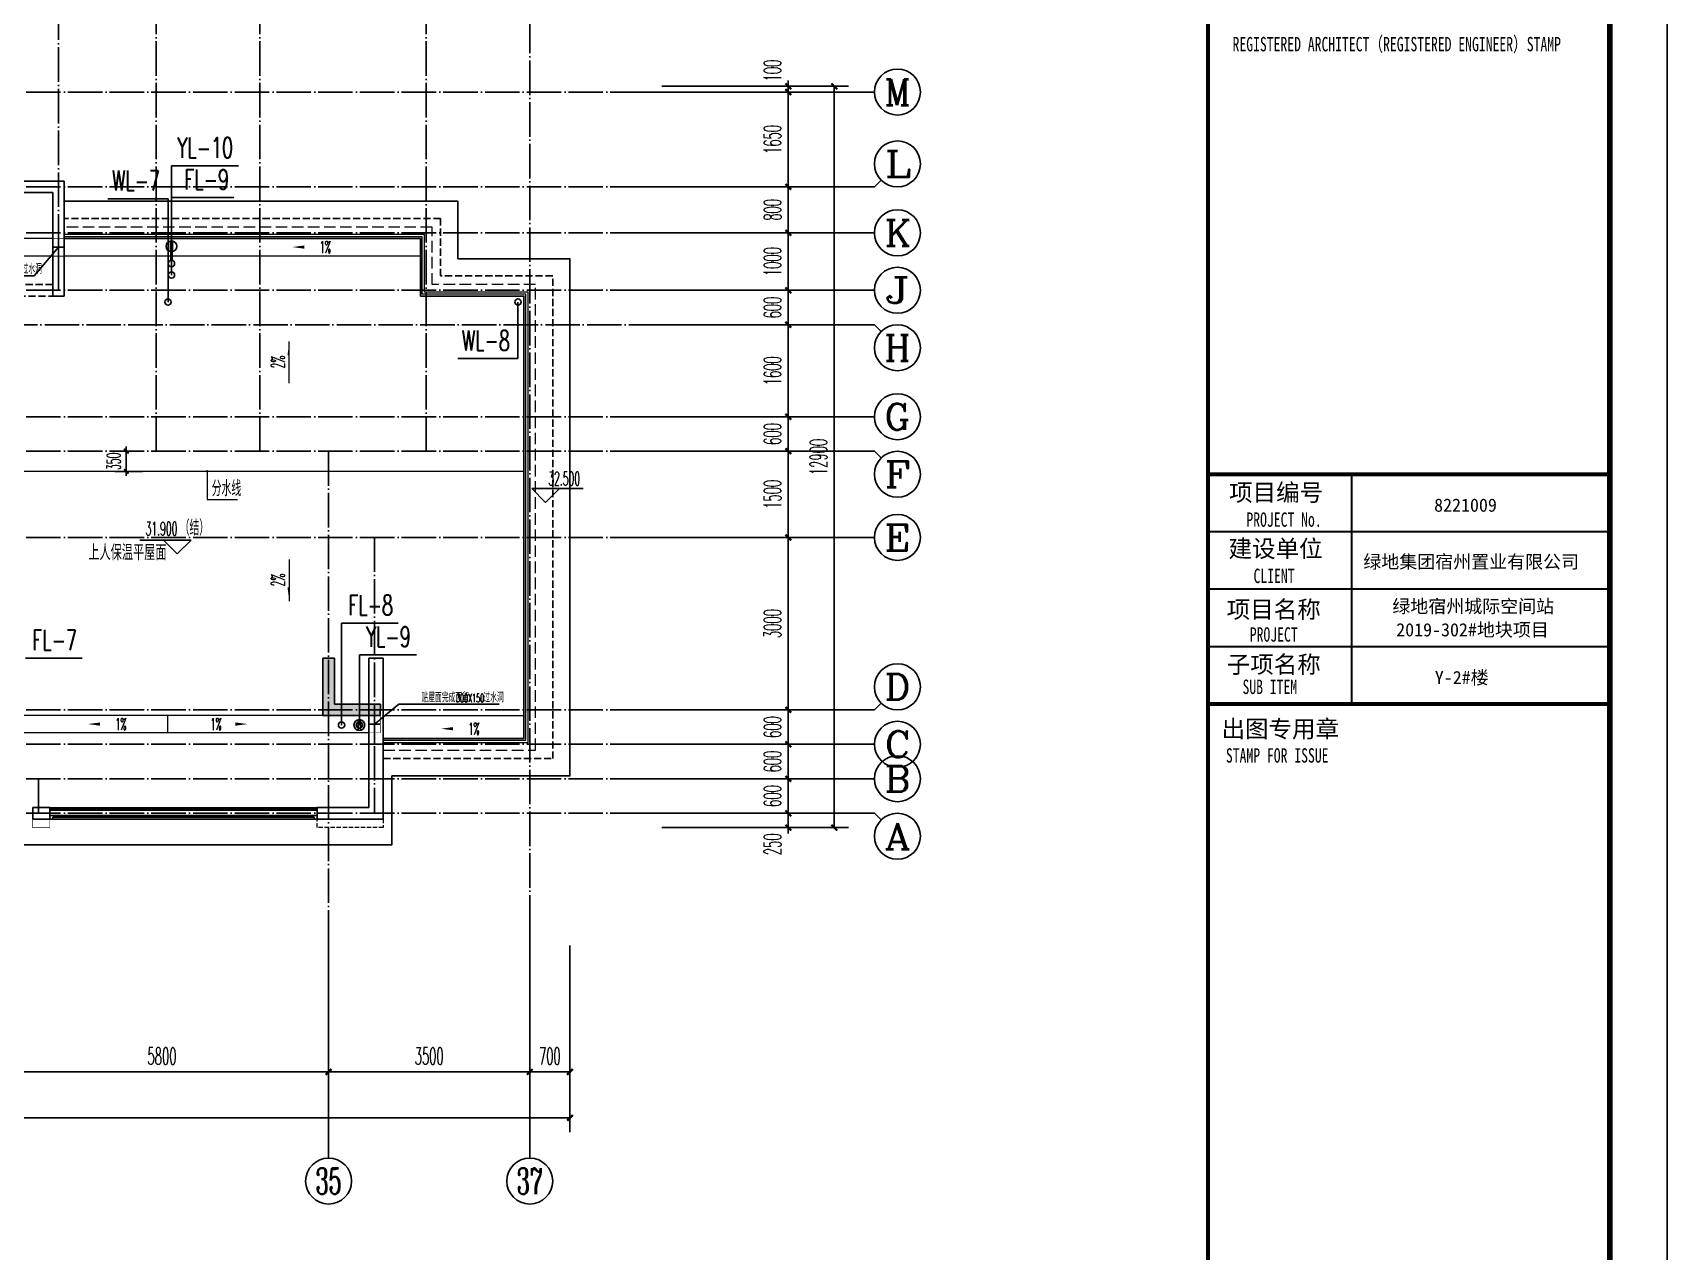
# Model space of a CAD drawing. Extents: x 27938 to 1507990, y 110129 to 923079.
# Drawn here: x 869267 to 897714, y 278993 to 300198 of the extents above; entities that cross this region are included whole.
import ezdxf
from ezdxf.enums import TextEntityAlignment as Align

# ---------------------------------------------------------------- set-up
doc = ezdxf.new("R2010")
doc.units = 0
doc.header["$LTSCALE"] = 1000
doc.header["$MEASUREMENT"] = 0
for name, pattern in [('#P_--_20B1_001_t3$0$DASH', [0.35, 0.25, -0.1]), ('__DASH', [0.35, 0.25, -0.1]), ('DASH', [0.35, 0.25, -0.1]), ('DOTE', [2.42, 2, -0.2, 0.02, -0.2])]:
    doc.linetypes.add(name, pattern=pattern)
for name, color, linetype in [('3-栏杆1', 135, 'Continuous'), ('AXIS', 3, 'Continuous'), ('AXIS_TEXT', 7, 'Continuous'), ('DIM_ELEV', 3, 'Continuous'), ('DIM_LEAD', 3, 'Continuous'), ('DIM_废水', 31, 'Continuous'), ('DIM_污水', 2, 'Continuous'), ('DIM_雨水', 4, 'Continuous'), ('DOTE', 1, 'Continuous'), ('EQUIP_雨水斗', 7, 'Continuous'), ('PIPE-雨水', 4, 'TG_Y'), ('PUB_HATCH', 8, 'Continuous'), ('PUB_TEXT', 4, 'Continuous'), ('ROOF', 4, 'Continuous'), ('S-COLU-LINE1', 6, 'Continuous'), ('VPIPE-废水', 31, 'Continuous'), ('VPIPE-污水', 2, 'W'), ('VPIPE-雨水', 4, 'Y'), ('WALL', 9, 'Continuous'), ('WINDOW', 4, 'Continuous'), ('图框', 140, 'Continuous'), ('图签文字', 147, 'Continuous'), ('机电标识类', 1, 'Continuous'), ('污水', 3, 'Continuous'), ('看线', 251, 'Continuous'), ('铝合金', 144, 'Continuous')]:
    doc.layers.add(name, color=color, linetype=linetype)
doc.layers.add('yichutu', color=7, linetype='Continuous', true_color=0xffffff, plot=False)
for name, color, linetype, lineweight in [('图签', 147, 'Continuous', 18), ('平面-排水沟', 86, 'Continuous', 15), ('平面-栏杆', 135, 'Continuous', 15), ('平面-看线', 45, 'Continuous', 15)]:
    doc.layers.add(name, color=color, linetype=linetype, lineweight=lineweight)
doc.styles.add('_TCH_AXIS', font='COMPLEX', dxfattribs={"bigfont": 'GBCBIG'})
doc.styles.add('_TCH_DIM', font='SIMPLEX.shx', dxfattribs={"width": 0.7, "bigfont": 'GBCBIG.shx'})
doc.styles.add('_TCH_DIM_T3', font='SIMPLEX.shx', dxfattribs={"width": 0.494118, "bigfont": 'GBCBIG.shx'})
doc.styles.add('_TWT_SERIAL', font='SIMPLEX', dxfattribs={"width": 0.8, "height": 3.5, "bigfont": 'HZTXT'})
doc.styles.add('COMPLEX', font='COMPLEX')
doc.styles.add('DIM_FONT_T3', font='SIMPLEX', dxfattribs={"width": 0.705882, "bigfont": 'GBCBIG'})
doc.styles.get("Standard").update_dxf_attribs({"font": 'gbenor.shx', "bigfont": 'gbcbig.shx'})
doc.styles.add('TG_LINETYPE', font='SIMPLEX', dxfattribs={"width": 0.8, "height": 3, "bigfont": 'HZTXT'})
doc.styles.add('宋体', font='', dxfattribs={"height": 50})
doc.styles.add('建筑图签-1', font='simhei.ttf', dxfattribs={"width": 0.7})
doc.styles.get('宋体').set_extended_font_data('SimSun')
doc.linetypes.add('TG_Y', pattern='A,2,-0.229,["Y",TG_LINETYPE,S=0.1,R=0,X=-0.229,Y=-0.15],0', length=2.229)
doc.linetypes.add('W', pattern='A,3,-0.2,["W",Standard,S=0.25,R=0,X=-0.1,Y=-0.115],-0.2', length=3.4)
doc.linetypes.add('Y', pattern='A,3,-0.2,["Y",Standard,S=0.25,R=0,X=-0.1,Y=-0.115],-0.2', length=3.4)
doc.dimstyles.new('_TCH_ARCH&&100', dxfattribs={"dimtxt": 297.5, "dimasz": 100, "dimexe": 250, "dimexo": 300, "dimgap": 126.25, "dimtad": 1, "dimdec": 0, "dimzin": 0, "dimdsep": 46, "dimtxsty": '_TCH_DIM_T3', "dimblk": 'ARCHTICK', "dimcen": 0.09, "dimclrt": 4, "dimazin": 2, "dimtfac": 1, "dimtdec": 0, "dimtix": 1, "dimtmove": 2, "dimatfit": 3, "dimfxl": 100, "dimtolj": 1, "dimtzin": 0, "dimarcsym": 0})
doc.dimstyles.new('_TCH_ARCH&&80', dxfattribs={"dimtxt": 238, "dimasz": 80, "dimexe": 200, "dimexo": 240, "dimgap": 101, "dimtad": 1, "dimdec": 0, "dimzin": 0, "dimdsep": 46, "dimtxsty": '_TCH_DIM_T3', "dimblk": 'ARCHTICK', "dimcen": 0.09, "dimclrt": 4, "dimazin": 2, "dimtfac": 1, "dimtdec": 0, "dimtix": 1, "dimtmove": 2, "dimatfit": 3, "dimfxl": 100, "dimtolj": 1, "dimtzin": 0, "dimarcsym": 0})

# ---------------------------------------------------------------- blocks, each defined once
blk = doc.blocks.new('TK')
at = {"layer": '图框'}
blk.add_lwpolyline([(465375, 548714), (549475, 548714), (549475, 489314), (465375, 489314)], close=True, dxfattribs=at)
blk.add_lwpolyline([(465375, 548714), (549475, 548714), (549475, 489314), (465375, 489314)], close=True, dxfattribs=at)
at = {"layer": '图框', "const_width": 100}
blk.add_lwpolyline([(548475, 490314), (548475, 547714), (467875, 547714), (467875, 490314)], close=True, dxfattribs=at)
at = {"layer": '图框'}
for points, const_width in [([(541480, 490314), (541480, 547714)], 70), ([(541480, 525414), (548480, 525414)], 70), ([(541480, 525414), (548480, 525414)], 70), ([(543980, 521414), (543980, 525414)], 35), ([(541480, 524414), (548480, 524414)], 35), ([(541480, 523414), (548480, 523414)], 35), ([(541480, 522414), (548480, 522414)], 35), ([(548480, 521414), (541480, 521414)], 70)]:
    blk.add_lwpolyline(points, dxfattribs=dict(at, const_width=const_width))
at = {"layer": '图框', "style": '建筑图签-1', "width": 0.7}
for s, p in [('REGISTERED ARCHITECT（REGISTERED ENGINEER）STAMP', (541909, 532772)), ('PROJECT No.', (542150, 524499, -1799)), ('CLIENT', (542274, 523520)), ('PROJECT', (542209, 522500)), ('SUB ITEM', (542082, 521589)), ('STAMP FOR ISSUE', (541793, 520395))]:
    blk.add_text(s, height=250, dxfattribs=at).set_placement(p)
at = {"layer": '图签', "color": 2, "style": '宋体'}
for s, height, p in [('8221009', 229.3, (545417, 524761)), ('绿地集团宿州置业有限公司', 229.34, (544185, 523776)), ('绿地宿州城际空间站', 229.3, (544690, 523001)), ('2019-302#地块项目', 229.34, (544757, 522592)), ('Y-2#楼', 229.3, (545429, 521761))]:
    blk.add_text(s, height=height, dxfattribs=at).set_placement(p)
at = {"layer": '图签文字', "color": 7, "style": '建筑图签-1'}
for s, p in [('项目编号', (541848, 524946)), ('建设单位', (541840, 523969)), ('项目名称', (541807, 522911)), ('子项名称', (541807, 521954)), ('出图专用章', (541716, 520832))]:
    blk.add_text(s, height=300, dxfattribs=at).set_placement(p)
blk = doc.blocks.new('GDGDGDSDA')
at = {"layer": 'DOTE', "color": 0, "linetype": 'DOTE', "ltscale": 0.3}
for p, q in [((461135, 370658), (461135, 376108)), ((462835, 367858), (462835, 376108)), ((464635, 367858), (464635, 376108)), ((467535, 367858), (467535, 376108)), ((469335, 376108), (469335, 359558)), ((471335, 374108), (417335, 374108)), ((471335, 372458), (417335, 372458)), ((471335, 371658), (417335, 371658)), ((471335, 370658), (417335, 370658)), ((417335, 370059), (471335, 370059)), ((471335, 368458), (417335, 368458)), ((471335, 367858), (417335, 367858)), ((465835, 367858), (465835, 359558)), ((471335, 366358), (417335, 366358)), ((471335, 363358), (417335, 363358)), ((466635, 363358), (466635, 362758)), ((471335, 362758), (417335, 362758)), ((471335, 362158), (417335, 362158)), ((460785, 362158), (460785, 361558)), ((471335, 361558), (417335, 361558))]:
    blk.add_line(p, q, dxfattribs=at)
blk = doc.blocks.new('GDGDGDGRGD')
at = {"linetype": '__DASH', "ltscale": 0.1}
blk.add_wipeout([(428917, 296115), (428717, 296115), (428717, 295815), (428917, 295815)], dxfattribs=at).dxf.layer = '污水'
at = {"layer": '机电标识类', "color": 250, "linetype": 'DASH', "ltscale": 400}
for p, q in [((428817, 295715), (428817, 296215)), ((428917, 295965), (428717, 295965))]:
    blk.add_line(p, q, dxfattribs=at)
at = {"layer": '污水', "linetype": '__DASH', "ltscale": 0.1, "const_width": 10}
blk.add_lwpolyline([(428917, 296115), (428717, 296115), (428717, 295815), (428917, 295815)], close=True, dxfattribs=at)
blk = doc.blocks.new('FGSDFHGFDADW')
at = {"layer": 'PUB_HATCH'}
blk.add_hatch(color=256, dxfattribs=at).paths.add_polyline_path([(582117, 288316), (583116, 288315), (583117, 288515), (582317, 288515), (582318, 289315), (582118, 289315)])
at = {"layer": 'S-COLU-LINE1'}
for p, q in [((582118, 289315), (582117, 288316)), ((582318, 289315), (582118, 289315)), ((582317, 288515), (582318, 289315)), ((583117, 288515), (582317, 288515)), ((583116, 288315), (583117, 288515)), ((582117, 288316), (583116, 288315))]:
    blk.add_line(p, q, dxfattribs=at)
blk = doc.blocks.new('yct-841-594-84100-59399.9999999999-100-1000.0')
at = {"layer": 'yichutu', "color": 7, "true_color": 0xffffff}
blk.add_lwpolyline([(0, 0), (0, 59400), (84100, 59400), (84100, 0)], close=True, dxfattribs=at)
blk = doc.blocks.new('_ArchTick')
at = {"color": 0, "linetype": 'ByBlock', "const_width": 0.4}
blk.add_lwpolyline([(-0.5, -0.5), (0.5, 0.5)], dxfattribs=at)
blk = doc.blocks.new('*D914')
at = {"layer": 'AXIS', "color": 0, "lineweight": -2}
for p, q in [((877917, 284315), (877917, 281865)), ((878617, 284315), (878617, 281865)), ((877917, 282115), (878617, 282115))]:
    blk.add_line(p, q, dxfattribs=at)
at = {"layer": 'Defpoints', "color": 0}
for p in [(877917, 284615), (878617, 284615), (878617, 282115)]:
    blk.add_point(p, dxfattribs=at)
at = {"layer": 'AXIS', "color": 0, "lineweight": -2, "xscale": 100, "yscale": 100, "zscale": 100, "rotation": 180}
blk.add_blockref('_ArchTick', (877917, 282115), dxfattribs=at)
at = {"layer": 'AXIS', "color": 0, "lineweight": -2, "xscale": 100, "yscale": 100, "zscale": 100}
blk.add_blockref('_ArchTick', (878617, 282115), dxfattribs=at)
at = {"layer": 'AXIS', "color": 4, "insert": (878267, 282390), "char_height": 297.5, "attachment_point": 5, "style": '_TCH_DIM_T3'}
blk.add_mtext('\\A1;700', dxfattribs=at)
blk = doc.blocks.new('*D915')
at = {"layer": 'AXIS', "color": 0, "lineweight": -2}
for p, q in [((874417, 284315), (874417, 281865)), ((877917, 284315), (877917, 281865)), ((874417, 282115), (877917, 282115))]:
    blk.add_line(p, q, dxfattribs=at)
at = {"layer": 'Defpoints', "color": 0}
for p in [(874417, 284615), (877917, 284615), (877917, 282115)]:
    blk.add_point(p, dxfattribs=at)
at = {"layer": 'AXIS', "color": 0, "lineweight": -2, "xscale": 100, "yscale": 100, "zscale": 100, "rotation": 180}
blk.add_blockref('_ArchTick', (874417, 282115), dxfattribs=at)
at = {"layer": 'AXIS', "color": 0, "lineweight": -2, "xscale": 100, "yscale": 100, "zscale": 100}
blk.add_blockref('_ArchTick', (877917, 282115), dxfattribs=at)
at = {"layer": 'AXIS', "color": 4, "insert": (876167, 282390), "char_height": 297.5, "attachment_point": 5, "style": '_TCH_DIM_T3'}
blk.add_mtext('\\A1;3500', dxfattribs=at)
blk = doc.blocks.new('*D916')
at = {"layer": 'AXIS', "color": 0, "lineweight": -2}
for p, q in [((868617, 284315), (868617, 281865)), ((874417, 284315), (874417, 281865)), ((868617, 282115), (874417, 282115))]:
    blk.add_line(p, q, dxfattribs=at)
at = {"layer": 'Defpoints', "color": 0}
for p in [(868617, 284615), (874417, 284615), (874417, 282115)]:
    blk.add_point(p, dxfattribs=at)
at = {"layer": 'AXIS', "color": 0, "lineweight": -2, "xscale": 100, "yscale": 100, "zscale": 100, "rotation": 180}
blk.add_blockref('_ArchTick', (868617, 282115), dxfattribs=at)
at = {"layer": 'AXIS', "color": 0, "lineweight": -2, "xscale": 100, "yscale": 100, "zscale": 100}
blk.add_blockref('_ArchTick', (874417, 282115), dxfattribs=at)
at = {"layer": 'AXIS', "color": 4, "insert": (871517, 282390), "char_height": 297.5, "attachment_point": 5, "style": '_TCH_DIM_T3'}
blk.add_mtext('\\A1;5800', dxfattribs=at)
blk = doc.blocks.new('*D922')
at = {"layer": 'Defpoints', "color": 0}
for p in [(870895, 292915), (871417, 292915), (871417, 292565)]:
    blk.add_point(p, dxfattribs=at)
at = {"layer": '平面-排水沟', "color": 0, "lineweight": -2}
for p, q in [((871177, 292915), (870695, 292915)), ((870895, 292915), (870895, 292995)), ((870895, 292565), (870895, 292915)), ((871177, 292565), (870695, 292565)), ((870895, 292565), (870895, 292485))]:
    blk.add_line(p, q, dxfattribs=at)
at = {"layer": '平面-排水沟', "color": 0, "lineweight": -2, "xscale": 80, "yscale": 80, "zscale": 80}
for p, rotation in [((870895, 292915), 270), ((870895, 292565), 90)]:
    blk.add_blockref('_ArchTick', p, dxfattribs=dict(at, rotation=rotation))
at = {"layer": '平面-排水沟', "color": 4, "insert": (870675, 292740), "char_height": 238, "attachment_point": 5, "rotation": 90, "style": '_TCH_DIM_T3'}
blk.add_mtext('\\A1;350', dxfattribs=at)
blk = doc.blocks.new('*D924')
at = {"layer": 'AXIS', "color": 0, "lineweight": -2}
for p, q in [((880217, 286615), (882667, 286615)), ((882417, 286615), (882417, 286715)), ((882417, 286365), (882417, 286615)), ((880217, 286365), (882667, 286365)), ((882417, 286365), (882417, 286265))]:
    blk.add_line(p, q, dxfattribs=at)
at = {"layer": 'Defpoints', "color": 0}
for p in [(879917, 286615), (882417, 286615), (879917, 286365)]:
    blk.add_point(p, dxfattribs=at)
at = {"layer": 'AXIS', "color": 0, "lineweight": -2, "xscale": 100, "yscale": 100, "zscale": 100}
for p, rotation in [((882417, 286615), 270), ((882417, 286365), 90)]:
    blk.add_blockref('_ArchTick', p, dxfattribs=dict(at, rotation=rotation))
at = {"layer": 'AXIS', "color": 4, "insert": (882142, 286076), "char_height": 297.5, "attachment_point": 5, "rotation": 90, "style": '_TCH_DIM_T3'}
blk.add_mtext('\\A1;250', dxfattribs=at)
blk = doc.blocks.new('*D925')
at = {"layer": 'AXIS', "color": 0, "lineweight": -2}
for p, q in [((880217, 287215), (882667, 287215)), ((882417, 287215), (882417, 287315)), ((882417, 286615), (882417, 287215)), ((880217, 286615), (882667, 286615)), ((882417, 286615), (882417, 286515))]:
    blk.add_line(p, q, dxfattribs=at)
at = {"layer": 'Defpoints', "color": 0}
for p in [(879917, 287215), (882417, 287215), (879917, 286615)]:
    blk.add_point(p, dxfattribs=at)
at = {"layer": 'AXIS', "color": 0, "lineweight": -2, "xscale": 100, "yscale": 100, "zscale": 100}
for p, rotation in [((882417, 287215), 270), ((882417, 286615), 90)]:
    blk.add_blockref('_ArchTick', p, dxfattribs=dict(at, rotation=rotation))
at = {"layer": 'AXIS', "color": 4, "insert": (882142, 286915), "char_height": 297.5, "attachment_point": 5, "rotation": 90, "style": '_TCH_DIM_T3'}
blk.add_mtext('\\A1;600', dxfattribs=at)
blk = doc.blocks.new('*D926')
at = {"layer": 'AXIS', "color": 0, "lineweight": -2}
for p, q in [((882417, 287815), (882417, 287915)), ((880217, 287815), (882667, 287815)), ((882417, 287215), (882417, 287815)), ((880217, 287215), (882667, 287215)), ((882417, 287215), (882417, 287115))]:
    blk.add_line(p, q, dxfattribs=at)
at = {"layer": 'Defpoints', "color": 0}
for p in [(879917, 287815), (882417, 287815), (879917, 287215)]:
    blk.add_point(p, dxfattribs=at)
at = {"layer": 'AXIS', "color": 0, "lineweight": -2, "xscale": 100, "yscale": 100, "zscale": 100}
for p, rotation in [((882417, 287815), 270), ((882417, 287215), 90)]:
    blk.add_blockref('_ArchTick', p, dxfattribs=dict(at, rotation=rotation))
at = {"layer": 'AXIS', "color": 4, "insert": (882142, 287515), "char_height": 297.5, "attachment_point": 5, "rotation": 90, "style": '_TCH_DIM_T3'}
blk.add_mtext('\\A1;600', dxfattribs=at)
blk = doc.blocks.new('*D927')
at = {"layer": 'AXIS', "color": 0, "lineweight": -2}
for p, q in [((882417, 288415), (882417, 288515)), ((880217, 288415), (882667, 288415)), ((882417, 287815), (882417, 288415)), ((880217, 287815), (882667, 287815)), ((882417, 287815), (882417, 287715))]:
    blk.add_line(p, q, dxfattribs=at)
at = {"layer": 'Defpoints', "color": 0}
for p in [(879917, 288415), (882417, 288415), (879917, 287815)]:
    blk.add_point(p, dxfattribs=at)
at = {"layer": 'AXIS', "color": 0, "lineweight": -2, "xscale": 100, "yscale": 100, "zscale": 100}
for p, rotation in [((882417, 288415), 270), ((882417, 287815), 90)]:
    blk.add_blockref('_ArchTick', p, dxfattribs=dict(at, rotation=rotation))
at = {"layer": 'AXIS', "color": 4, "insert": (882142, 288115), "char_height": 297.5, "attachment_point": 5, "rotation": 90, "style": '_TCH_DIM_T3'}
blk.add_mtext('\\A1;600', dxfattribs=at)
blk = doc.blocks.new('*D928')
at = {"layer": 'AXIS', "color": 0, "lineweight": -2}
for p, q in [((880217, 291415), (882667, 291415)), ((882417, 288415), (882417, 291415)), ((880217, 288415), (882667, 288415))]:
    blk.add_line(p, q, dxfattribs=at)
at = {"layer": 'Defpoints', "color": 0}
for p in [(879917, 291415), (882417, 291415), (879917, 288415)]:
    blk.add_point(p, dxfattribs=at)
at = {"layer": 'AXIS', "color": 0, "lineweight": -2, "xscale": 100, "yscale": 100, "zscale": 100}
for p, rotation in [((882417, 291415), 90), ((882417, 288415), 270)]:
    blk.add_blockref('_ArchTick', p, dxfattribs=dict(at, rotation=rotation))
at = {"layer": 'AXIS', "color": 4, "insert": (882142, 289915), "char_height": 297.5, "attachment_point": 5, "rotation": 90, "style": '_TCH_DIM_T3'}
blk.add_mtext('\\A1;3000', dxfattribs=at)
blk = doc.blocks.new('*D929')
at = {"layer": 'AXIS', "color": 0, "lineweight": -2}
for p, q in [((880217, 292915), (882667, 292915)), ((882417, 291415), (882417, 292915)), ((880217, 291415), (882667, 291415))]:
    blk.add_line(p, q, dxfattribs=at)
at = {"layer": 'Defpoints', "color": 0}
for p in [(879917, 292915), (882417, 292915), (879917, 291415)]:
    blk.add_point(p, dxfattribs=at)
at = {"layer": 'AXIS', "color": 0, "lineweight": -2, "xscale": 100, "yscale": 100, "zscale": 100}
for p, rotation in [((882417, 292915), 90), ((882417, 291415), 270)]:
    blk.add_blockref('_ArchTick', p, dxfattribs=dict(at, rotation=rotation))
at = {"layer": 'AXIS', "color": 4, "insert": (882142, 292165), "char_height": 297.5, "attachment_point": 5, "rotation": 90, "style": '_TCH_DIM_T3'}
blk.add_mtext('\\A1;1500', dxfattribs=at)
blk = doc.blocks.new('*D930')
at = {"layer": 'AXIS', "color": 0, "lineweight": -2}
for p, q in [((882417, 293515), (882417, 293615)), ((880217, 293515), (882667, 293515)), ((882417, 292915), (882417, 293515)), ((880217, 292915), (882667, 292915)), ((882417, 292915), (882417, 292815))]:
    blk.add_line(p, q, dxfattribs=at)
at = {"layer": 'Defpoints', "color": 0}
for p in [(879917, 293515), (882417, 293515), (879917, 292915)]:
    blk.add_point(p, dxfattribs=at)
at = {"layer": 'AXIS', "color": 0, "lineweight": -2, "xscale": 100, "yscale": 100, "zscale": 100}
for p, rotation in [((882417, 293515), 270), ((882417, 292915), 90)]:
    blk.add_blockref('_ArchTick', p, dxfattribs=dict(at, rotation=rotation))
at = {"layer": 'AXIS', "color": 4, "insert": (882142, 293215), "char_height": 297.5, "attachment_point": 5, "rotation": 90, "style": '_TCH_DIM_T3'}
blk.add_mtext('\\A1;600', dxfattribs=at)
blk = doc.blocks.new('*D931')
at = {"layer": 'AXIS', "color": 0, "lineweight": -2}
for p, q in [((880217, 295116), (882667, 295116)), ((882417, 293515), (882417, 295116)), ((880217, 293515), (882667, 293515))]:
    blk.add_line(p, q, dxfattribs=at)
at = {"layer": 'Defpoints', "color": 0}
for p in [(879917, 295116), (882417, 295116), (879917, 293515)]:
    blk.add_point(p, dxfattribs=at)
at = {"layer": 'AXIS', "color": 0, "lineweight": -2, "xscale": 100, "yscale": 100, "zscale": 100}
for p, rotation in [((882417, 295116), 90), ((882417, 293515), 270)]:
    blk.add_blockref('_ArchTick', p, dxfattribs=dict(at, rotation=rotation))
at = {"layer": 'AXIS', "color": 4, "insert": (882142, 294315), "char_height": 297.5, "attachment_point": 5, "rotation": 90, "style": '_TCH_DIM_T3'}
blk.add_mtext('\\A1;1600', dxfattribs=at)
blk = doc.blocks.new('*D932')
at = {"layer": 'AXIS', "color": 0, "lineweight": -2}
for p, q in [((880217, 295715), (882667, 295715)), ((882417, 295715), (882417, 295815)), ((882417, 295116), (882417, 295715)), ((880217, 295116), (882667, 295116)), ((882417, 295116), (882417, 295016))]:
    blk.add_line(p, q, dxfattribs=at)
at = {"layer": 'Defpoints', "color": 0}
for p in [(879917, 295715), (882417, 295715), (879917, 295116)]:
    blk.add_point(p, dxfattribs=at)
at = {"layer": 'AXIS', "color": 0, "lineweight": -2, "xscale": 100, "yscale": 100, "zscale": 100}
for p, rotation in [((882417, 295715), 270), ((882417, 295116), 90)]:
    blk.add_blockref('_ArchTick', p, dxfattribs=dict(at, rotation=rotation))
at = {"layer": 'AXIS', "color": 4, "insert": (882142, 295415), "char_height": 297.5, "attachment_point": 5, "rotation": 90, "style": '_TCH_DIM_T3'}
blk.add_mtext('\\A1;600', dxfattribs=at)
blk = doc.blocks.new('*D933')
at = {"layer": 'AXIS', "color": 0, "lineweight": -2}
for p, q in [((880217, 296715), (882667, 296715)), ((882417, 295715), (882417, 296715)), ((880217, 295715), (882667, 295715))]:
    blk.add_line(p, q, dxfattribs=at)
at = {"layer": 'Defpoints', "color": 0}
for p in [(879917, 296715), (882417, 296715), (879917, 295715)]:
    blk.add_point(p, dxfattribs=at)
at = {"layer": 'AXIS', "color": 0, "lineweight": -2, "xscale": 100, "yscale": 100, "zscale": 100}
for p, rotation in [((882417, 296715), 90), ((882417, 295715), 270)]:
    blk.add_blockref('_ArchTick', p, dxfattribs=dict(at, rotation=rotation))
at = {"layer": 'AXIS', "color": 4, "insert": (882142, 296215), "char_height": 297.5, "attachment_point": 5, "rotation": 90, "style": '_TCH_DIM_T3'}
blk.add_mtext('\\A1;1000', dxfattribs=at)
blk = doc.blocks.new('*D934')
at = {"layer": 'AXIS', "color": 0, "lineweight": -2}
for p, q in [((880217, 297515), (882667, 297515)), ((882417, 296715), (882417, 297515)), ((880217, 296715), (882667, 296715))]:
    blk.add_line(p, q, dxfattribs=at)
at = {"layer": 'Defpoints', "color": 0}
for p in [(879917, 297515), (882417, 297515), (879917, 296715)]:
    blk.add_point(p, dxfattribs=at)
at = {"layer": 'AXIS', "color": 0, "lineweight": -2, "xscale": 100, "yscale": 100, "zscale": 100}
for p, rotation in [((882417, 297515), 90), ((882417, 296715), 270)]:
    blk.add_blockref('_ArchTick', p, dxfattribs=dict(at, rotation=rotation))
at = {"layer": 'AXIS', "color": 4, "insert": (882142, 297115), "char_height": 297.5, "attachment_point": 5, "rotation": 90, "style": '_TCH_DIM_T3'}
blk.add_mtext('\\A1;800', dxfattribs=at)
blk = doc.blocks.new('*D935')
at = {"layer": 'AXIS', "color": 0, "lineweight": -2}
for p, q in [((880217, 299165), (882667, 299165)), ((882417, 297515), (882417, 299165)), ((880217, 297515), (882667, 297515))]:
    blk.add_line(p, q, dxfattribs=at)
at = {"layer": 'Defpoints', "color": 0}
for p in [(879917, 299165), (882417, 299165), (879917, 297515)]:
    blk.add_point(p, dxfattribs=at)
at = {"layer": 'AXIS', "color": 0, "lineweight": -2, "xscale": 100, "yscale": 100, "zscale": 100}
for p, rotation in [((882417, 299165), 90), ((882417, 297515), 270)]:
    blk.add_blockref('_ArchTick', p, dxfattribs=dict(at, rotation=rotation))
at = {"layer": 'AXIS', "color": 4, "insert": (882142, 298340), "char_height": 297.5, "attachment_point": 5, "rotation": 90, "style": '_TCH_DIM_T3'}
blk.add_mtext('\\A1;1650', dxfattribs=at)
blk = doc.blocks.new('*D936')
at = {"layer": 'AXIS', "color": 0, "lineweight": -2}
for p, q in [((882417, 299265), (882417, 299365)), ((880217, 299265), (882667, 299265)), ((880217, 299165), (882667, 299165)), ((882417, 299165), (882417, 299265)), ((882417, 299165), (882417, 299065))]:
    blk.add_line(p, q, dxfattribs=at)
at = {"layer": 'Defpoints', "color": 0}
for p in [(879917, 299265), (879917, 299165), (882417, 299265)]:
    blk.add_point(p, dxfattribs=at)
at = {"layer": 'AXIS', "color": 0, "lineweight": -2, "xscale": 100, "yscale": 100, "zscale": 100}
for p, rotation in [((882417, 299265), 270), ((882417, 299165), 90)]:
    blk.add_blockref('_ArchTick', p, dxfattribs=dict(at, rotation=rotation))
at = {"layer": 'AXIS', "color": 4, "insert": (882142, 299540), "char_height": 297.5, "attachment_point": 5, "rotation": 90, "style": '_TCH_DIM_T3'}
blk.add_mtext('\\A1;100', dxfattribs=at)
blk = doc.blocks.new('*D937')
at = {"layer": 'AXIS', "color": 0, "lineweight": -2}
for p, q in [((880217, 299265), (883467, 299265)), ((883217, 286365), (883217, 299265)), ((880217, 286365), (883467, 286365))]:
    blk.add_line(p, q, dxfattribs=at)
at = {"layer": 'Defpoints', "color": 0}
for p in [(879917, 299265), (883217, 299265), (879917, 286365)]:
    blk.add_point(p, dxfattribs=at)
at = {"layer": 'AXIS', "color": 0, "lineweight": -2, "xscale": 100, "yscale": 100, "zscale": 100}
for p, rotation in [((883217, 299265), 90), ((883217, 286365), 270)]:
    blk.add_blockref('_ArchTick', p, dxfattribs=dict(at, rotation=rotation))
at = {"layer": 'AXIS', "color": 4, "insert": (882942, 292815), "char_height": 297.5, "attachment_point": 5, "rotation": 90, "style": '_TCH_DIM_T3'}
blk.add_mtext('\\A1;12900', dxfattribs=at)
blk = doc.blocks.new('*D984')
at = {"layer": 'AXIS', "color": 0, "lineweight": -2}
for p, q in [((827217, 284315), (827217, 281065)), ((878617, 284315), (878617, 281065)), ((827217, 281315), (878617, 281315))]:
    blk.add_line(p, q, dxfattribs=at)
at = {"layer": 'Defpoints', "color": 0}
for p in [(827217, 284615), (878617, 284615), (878617, 281315)]:
    blk.add_point(p, dxfattribs=at)
at = {"layer": 'AXIS', "color": 0, "lineweight": -2, "xscale": 100, "yscale": 100, "zscale": 100, "rotation": 180}
blk.add_blockref('_ArchTick', (827217, 281315), dxfattribs=at)
at = {"layer": 'AXIS', "color": 0, "lineweight": -2, "xscale": 100, "yscale": 100, "zscale": 100}
blk.add_blockref('_ArchTick', (878617, 281315), dxfattribs=at)
at = {"layer": 'AXIS', "color": 4, "insert": (852917, 281590), "char_height": 297.5, "attachment_point": 5, "style": '_TCH_DIM_T3'}
blk.add_mtext('\\A1;51400', dxfattribs=at)
blk = doc.blocks.new('_AXISO')
blk.add_circle((0, 0), 0.5)
at = {"layer": 'AXIS_TEXT', "style": 'COMPLEX', "width": 1.041667}
blk.add_attdef('A', text='', height=0.56, dxfattribs=at).set_placement((-0.25, -0.28), (0.25, -0.28), align=Align.FIT)
blk = doc.blocks.new('$TwtSys$00000139')
at = {"color": 7}
for p, q in [((-19, 92, 0), (-19, -92, 0)), ((19, 92, 0), (19, -92, 0))]:
    blk.add_line(p, q, dxfattribs=at)
blk.add_circle((0, 0, 0), 93.8)

msp = doc.modelspace()

# ---------------------------------------------------------------- hatches: boundary and pattern name
at = {"layer": '平面-排水沟'}
for points in [[(873732.7, 294822.1), (873732.7, 294582.1), (873700.7, 294582.1)], [(873732.7, 290308.6), (873732.7, 290548.6), (873700.7, 290548.6)]]:
    msp.add_hatch(color=8, dxfattribs=at).paths.add_polyline_path(points)

# ---------------------------------------------------------------- linework, layer by layer
at = {"color": 8, "const_width": 8}
msp.add_lwpolyline([(869566.6, 286515.4), (869566.6, 286365.4), (869266.6, 286365.4), (869266.6, 286515.4)], dxfattribs=at)
at = {"layer": '3-栏杆1', "color": 8}
for p, q in [((869586.8, 286697.6), (869566.6, 286715.4)), ((869566.6, 286715.4), (869586.8, 286697.6)), ((869566.6, 286648.4), (869586.8, 286668.3)), ((874196.3, 286697.5), (869586.8, 286697.6)), ((869586.8, 286697.6), (869586.8, 286668.3)), ((869586.8, 286668.3), (874196.3, 286668.2)), ((874196.3, 286697.6), (874216.6, 286715.4)), ((874216.6, 286715.4), (874196.3, 286697.6)), ((874196.3, 286697.6), (874196.3, 286668.3)), ((874196.3, 286668.3), (874216.6, 286648.4)), ((874216.6, 286648.4), (874196.3, 286668.3))]:
    msp.add_line(p, q, dxfattribs=at)
at = {"layer": 'AXIS', "color": 8}
for p, q in [((879916.6, 299165.4), (883916.6, 299165.4)), ((884033.7, 297632.5), (883916.6, 297515.4)), ((879916.6, 297515.4), (883916.6, 297515.4)), ((879916.6, 296715.4), (883916.6, 296715.4)), ((879916.6, 295715.4), (883916.6, 295715.4)), ((879916.6, 295115.6), (883916.6, 295115.6)), ((884033.7, 294998.5), (883916.6, 295115.6)), ((879916.6, 293515.4), (883916.6, 293515.4)), ((879916.6, 292915.4), (883916.6, 292915.4)), ((884033.7, 292798.2), (883916.6, 292915.4)), ((879916.6, 291415.4), (883916.6, 291415.4)), ((884033.7, 288532.5), (883916.6, 288415.4)), ((879916.6, 288415.4), (883916.6, 288415.4)), ((879916.6, 287815.4), (883916.6, 287815.4)), ((879916.6, 287215.4), (883916.6, 287215.4)), ((879916.6, 286615.4), (883916.6, 286615.4)), ((884033.7, 286498.2), (883916.6, 286615.4)), ((874416.6, 284615.4), (874416.6, 280615.4)), ((877916.6, 284615.4), (877916.6, 280615.4))]:
    msp.add_line(p, q, dxfattribs=at)
at = {"layer": 'DIM_ELEV', "color": 8}
for p, q in [((878193.7, 292024.5), (877953.7, 292264.5)), ((877953.7, 292264.5), (878845.9, 292264.5)), ((878193.7, 292024.5), (878433.7, 292264.5)), ((872023, 291367.3), (871130.7, 291367.3)), ((871783, 291127.3), (871543, 291367.3)), ((871783, 291127.3), (872023, 291367.3))]:
    msp.add_line(p, q, dxfattribs=at)
at = {"layer": 'DIM_LEAD', "color": 8}
for p, q in [((869290.2, 295969), (867960.9, 295969)), ((875640.6, 288510.9), (877386.1, 288510.9))]:
    msp.add_line(p, q, dxfattribs=at)
at = {"layer": 'DIM_废水'}
for p, q in [((871681.6, 295980.4), (871681.6, 297328.7)), ((871681.6, 297328.7), (872764.4, 297328.7)), ((874641.6, 288150.4), (874641.6, 289922.9)), ((874641.6, 289922.9), (875629.4, 289922.9)), ((869141.6, 289316.2), (870129.4, 289316.2))]:
    msp.add_line(p, q, dxfattribs=at)
at = {"layer": 'DIM_污水'}
for p, q in [((871621.8, 297309.2), (870576.2, 297309.2)), ((871621.8, 295510.4), (871621.8, 297309.2)), ((877711.5, 295510.4), (877711.5, 294526.9)), ((877711.5, 294526.9), (876666, 294526.9))]:
    msp.add_line(p, q, dxfattribs=at)
at = {"layer": 'DIM_雨水'}
for p, q in [((871681.6, 296180.4), (871681.6, 297881.6)), ((871681.6, 297881.6), (872845.6, 297881.6)), ((874951.6, 288150.4), (874951.6, 289372.9)), ((874951.6, 289372.9), (875948.9, 289372.9))]:
    msp.add_line(p, q, dxfattribs=at)
at = {"layer": 'DOTE', "color": 169, "linetype": 'DOTE', "ltscale": 0.3}
msp.add_line((875216.6, 291415.4), (875216.6, 286615.4), dxfattribs=at)
at = {"layer": 'PIPE-雨水', "const_width": 55}
msp.add_lwpolyline([(871681.6, 296235.4), (871681.6, 296386.6)], dxfattribs=at)
at = {"layer": 'VPIPE-废水'}
for centre in [(871681.6, 295980.4), (874641.6, 288150.4)]:
    msp.add_circle(centre, 55, dxfattribs=at)
at = {"layer": 'VPIPE-污水'}
for centre in [(871621.8, 295510.4), (877711.5, 295510.4)]:
    msp.add_circle(centre, 55, dxfattribs=at)
at = {"layer": 'VPIPE-雨水'}
msp.add_circle((871681.6, 296180.4), 55, dxfattribs=at)
at = {"layer": 'WALL', "color": 8}
for p, q in [((869816.6, 297615.4), (867716.6, 297615.4)), ((869616.6, 297415.4), (867616.6, 297415.4)), ((869616.6, 295615.4), (869816.6, 295615.4)), ((875116.6, 289315.4), (875366.6, 289315.4)), ((869266.6, 286715.4), (869566.6, 286715.4)), ((869266.6, 286715.4), (869266.6, 286515.4)), ((869266.6, 286515.4), (869566.6, 286515.4)), ((869566.6, 286715.4), (869566.6, 286515.4)), ((874216.6, 286715.4), (875116.6, 286715.4)), ((874216.6, 286715.4), (874216.6, 286515.4)), ((874216.6, 286515.4), (875216.6, 286515.4)), ((875216.6, 286515.4), (875366.6, 286515.4)), ((875366.6, 286715.4), (875366.6, 286715.4)), ((875366.6, 286715.4), (875366.6, 286515.4))]:
    msp.add_line(p, q, dxfattribs=at)
at = {"layer": 'WINDOW', "color": 8, "linetype": 'DASH', "ltscale": 0.5}
for p, q in [((869616.6, 295815.4), (866916.6, 295815.4)), ((866916.6, 295615.4), (869616.6, 295615.4))]:
    msp.add_line(p, q, dxfattribs=at)
at = {"layer": '平面-排水沟', "color": 8}
for p, q in [((869616.6, 296615.4), (866916.6, 296615.4)), ((866916.6, 296315.4), (876016.6, 296315.4)), ((866766.6, 292565.4), (877816.6, 292565.4)), ((872301.2, 292565.4), (872301.2, 292076)), ((872301.2, 292076), (872829.3, 292076)), ((871616.5, 288015.1), (871616.5, 288315.1))]:
    msp.add_line(p, q, dxfattribs=at)
for points in [[(874192.6, 296467.5, 0, 0, 0), (873784.8, 296467.5, 0, 56, 0), (873994.8, 296467.5, 0, 0, 0)], [(870635, 288167.2, 0, 0, 0), (870227.2, 288167.2, 0, 56, 0), (870437.2, 288167.2, 0, 0, 0)], [(872598.1, 288167.2, 0, 0, 0), (873005.9, 288167.2, 0, 56, 0), (872795.9, 288167.2, 0, 0, 0)], [(876779.7, 288086.4, 0, 0, 0), (876371.9, 288086.4, 0, 56, 0), (876581.9, 288086.4, 0, 0, 0)]]:
    msp.add_lwpolyline(points, format="xyseb", dxfattribs=at)
for points in [[(873732.7, 294102), (873732.7, 294822.1)], [(873732.7, 291028.7), (873732.7, 290308.6)]]:
    msp.add_lwpolyline(points, dxfattribs=at)
at = {"layer": '平面-排水沟', "color": 8, "const_width": 21.3}
msp.add_lwpolyline([(872301.2, 292576, 1), (872301.2, 292554.7, 1)], format="xyb", close=True, dxfattribs=at)
at = {"layer": '平面-看线', "color": 8}
msp.add_line((869566.6, 286715.4), (874216.6, 286715.4), dxfattribs=at)
at = {"layer": '平面-看线', "color": 8, "linetype": 'DASH', "ltscale": 0.3}
msp.add_lwpolyline([(875366.6, 286515.4), (875366.6, 286365.4), (874216.6, 286365.4), (874216.6, 286515.4)], dxfattribs=at)
at = {"layer": '看线', "color": 8}
msp.add_lwpolyline([(875516.6, 287265.4), (875516.6, 286065.4), (855316.6, 286065.4), (855316.6, 287565.4), (852916.6, 287565.4)], dxfattribs=at)
at = {"layer": '铝合金', "color": 8}
for points in [[(869596.6, 286575.4), (869566.6, 286575.4), (869566.6, 286515.4), (869616.6, 286515.3), (869616.6, 286545.3)], [(869566.6, 286545.4), (869566.6, 286515.4), (869616.6, 286515.3), (869616.6, 286525.3), (869616.6, 286525.3), (869616.6, 286545.4)], [(874186.6, 286575.4), (869596.6, 286575.4)], [(874166.6, 286545.4), (869616.6, 286545.4)], [(874166.6, 286515.4), (869616.6, 286515.4)], [(874186.6, 286575.4), (874216.6, 286575.4), (874216.6, 286515.4), (874166.6, 286515.4), (874166.6, 286545.4)], [(874216.6, 286545.4), (874216.6, 286515.4), (874166.6, 286515.4), (874166.6, 286525.4), (874166.6, 286525.4), (874166.6, 286545.4)]]:
    msp.add_lwpolyline(points, dxfattribs=at)

# ---------------------------------------------------------------- block references
msp.add_blockref('TK', (348239.1, -232898.5))
at = {"layer": 'AXIS', "color": 8}
ref = msp.add_blockref('_AXISO', (884316.6, 299165.4), dxfattribs=dict(at, xscale=800, yscale=800, zscale=800))
ref.add_attrib('A', 'M', dxfattribs={"layer": 'AXIS_TEXT', "color": 8, "ltscale": 0.5, "height": 452.5, "style": '_TCH_AXIS'}).set_placement((884090.3, 298939.1), (884542.9, 298939.1), align=Align.FIT)
ref = msp.add_blockref('_AXISO', (884316.6, 297915.4), dxfattribs=dict(at, xscale=800, yscale=800, zscale=800))
ref.add_attrib('A', 'L', dxfattribs={"layer": 'AXIS_TEXT', "color": 8, "ltscale": 0.5, "height": 452.5, "style": '_TCH_AXIS', "width": 1.4}).set_placement((884090.3, 297689.1), (884542.9, 297689.1), align=Align.FIT)
ref = msp.add_blockref('_AXISO', (884316.6, 296715.4), dxfattribs=dict(at, xscale=800, yscale=800, zscale=800))
ref.add_attrib('A', 'K', dxfattribs={"layer": 'AXIS_TEXT', "color": 8, "ltscale": 0.5, "height": 452.5, "style": '_TCH_AXIS', "width": 1.105263}).set_placement((884090.3, 296489.1), (884542.9, 296489.1), align=Align.FIT)
ref = msp.add_blockref('_AXISO', (884316.6, 295715.4), dxfattribs=dict(at, xscale=800, yscale=800, zscale=800))
ref.add_attrib('A', 'J', dxfattribs={"layer": 'AXIS_TEXT', "color": 8, "ltscale": 0.5, "height": 452.5, "style": '_TCH_AXIS', "width": 1.909091}).set_placement((884090.3, 295489.1), (884542.9, 295489.1), align=Align.FIT)
ref = msp.add_blockref('_AXISO', (884316.6, 294715.6), dxfattribs=dict(at, xscale=800, yscale=800, zscale=800))
ref.add_attrib('A', 'H', dxfattribs={"layer": 'AXIS_TEXT', "color": 8, "ltscale": 0.5, "height": 452.5, "style": '_TCH_AXIS', "width": 1.05}).set_placement((884090.3, 294489.4), (884542.9, 294489.4), align=Align.FIT)
ref = msp.add_blockref('_AXISO', (884316.6, 293515.4), dxfattribs=dict(at, xscale=800, yscale=800, zscale=800))
ref.add_attrib('A', 'G', dxfattribs={"layer": 'AXIS_TEXT', "color": 8, "ltscale": 0.5, "height": 452.5, "style": '_TCH_AXIS', "width": 1.166667}).set_placement((884090.3, 293289.1), (884542.9, 293289.1), align=Align.FIT)
ref = msp.add_blockref('_AXISO', (884316.6, 292515.4), dxfattribs=dict(at, xscale=800, yscale=800, zscale=800))
ref.add_attrib('A', 'F', dxfattribs={"layer": 'AXIS_TEXT', "color": 8, "ltscale": 0.5, "height": 452.5, "style": '_TCH_AXIS', "width": 1.3125}).set_placement((884090.3, 292289.1), (884542.9, 292289.1), align=Align.FIT)
ref = msp.add_blockref('_AXISO', (884316.6, 291415.4), dxfattribs=dict(at, xscale=800, yscale=800, zscale=800))
ref.add_attrib('A', 'E', dxfattribs={"layer": 'AXIS_TEXT', "color": 8, "ltscale": 0.5, "height": 452.5, "style": '_TCH_AXIS', "width": 1.3125}).set_placement((884090.3, 291189.1), (884542.9, 291189.1), align=Align.FIT)
ref = msp.add_blockref('_AXISO', (884316.6, 288815.4), dxfattribs=dict(at, xscale=800, yscale=800, zscale=800))
ref.add_attrib('A', 'D', dxfattribs={"layer": 'AXIS_TEXT', "color": 8, "ltscale": 0.5, "height": 452.5, "style": '_TCH_AXIS', "width": 1.235294}).set_placement((884090.3, 288589.1), (884542.9, 288589.1), align=Align.FIT)
ref = msp.add_blockref('_AXISO', (884316.6, 287815.4), dxfattribs=dict(at, xscale=800, yscale=800, zscale=800))
ref.add_attrib('A', 'C', dxfattribs={"layer": 'AXIS_TEXT', "color": 8, "ltscale": 0.5, "height": 452.5, "style": '_TCH_AXIS', "width": 1.4}).set_placement((884090.3, 287589.1), (884542.9, 287589.1), align=Align.FIT)
ref = msp.add_blockref('_AXISO', (884316.6, 287215.4), dxfattribs=dict(at, xscale=800, yscale=800, zscale=800))
ref.add_attrib('A', 'B', dxfattribs={"layer": 'AXIS_TEXT', "color": 8, "ltscale": 0.5, "height": 452.5, "style": '_TCH_AXIS', "width": 1.235294}).set_placement((884090.3, 286989.1), (884542.9, 286989.1), align=Align.FIT)
ref = msp.add_blockref('_AXISO', (884316.6, 286215.4), dxfattribs=dict(at, xscale=800, yscale=800, zscale=800))
ref.add_attrib('A', 'A', dxfattribs={"layer": 'AXIS_TEXT', "color": 8, "ltscale": 0.5, "height": 452.5, "style": '_TCH_AXIS', "width": 1.166667}).set_placement((884090.3, 285989.1), (884542.9, 285989.1), align=Align.FIT)
ref = msp.add_blockref('_AXISO', (874416.6, 280215.4), dxfattribs=dict(at, xscale=800, yscale=800, zscale=800))
ref.add_attrib('A', '35', dxfattribs={"layer": 'AXIS_TEXT', "color": 8, "ltscale": 0.5, "height": 452.55, "style": '_TCH_AXIS', "width": 0.636364}).set_placement((874190.3, 279989.1), (874642.8, 279989.1), align=Align.FIT)
ref = msp.add_blockref('_AXISO', (877916.6, 280215.4), dxfattribs=dict(at, xscale=800, yscale=800, zscale=800))
ref.add_attrib('A', '37', dxfattribs={"layer": 'AXIS_TEXT', "color": 8, "ltscale": 0.5, "height": 452.55, "style": '_TCH_AXIS', "width": 0.636364}).set_placement((877690.3, 279989.1), (878142.8, 279989.1), align=Align.FIT)
at = {"layer": 'DOTE', "color": 169}
msp.add_blockref('GDGDGDSDA', (408581.8, -74943), dxfattribs=at)
at = {"layer": 'EQUIP_雨水斗', "yscale": -1, "rotation": 180.0000000000329}
msp.add_blockref('$TwtSys$00000139', (871681.6, 296480.4), dxfattribs=at)

# ---------------------------------------------------------------- texts
at = {"layer": 'DIM_ELEV', "color": 7, "style": '_TCH_DIM', "width": 0.494118}
msp.add_text('32.500', height=238, dxfattribs=at).set_placement((878239.5, 292320.5))
at = {"layer": 'DIM_ELEV', "color": 8, "style": '_TCH_DIM'}
for s, height, width, p in [('31.900', 238, 0.494118, (871231.5, 291447.4)), ('（结）', 270.07, 0.7, (871825.1, 291447.4))]:
    msp.add_text(s, height=height, dxfattribs=dict(at, width=width)).set_placement(p)
at = {"layer": 'DIM_LEAD', "color": 7, "style": '_TCH_DIM'}
for s, height, width, p in [('过水洞', 168.79, 0.7, (869074, 296004)), ('贴屋面完成面留', 168.79, 0.7, (876031.9, 288545.9)), ('300X150', 148.75, 0.494118, (876634, 288545.9)), ('过水洞', 168.79, 0.7, (877110, 288545.9))]:
    msp.add_text(s, height=height, dxfattribs=dict(at, width=width)).set_placement(p)
at = {"layer": 'DIM_废水', "color": 7, "style": '_TWT_SERIAL', "width": 0.64}
for s, p in [('FL-9', (871905, 297468.7)), ('FL-8', (874759.4, 290062.9)), ('FL-7', (869259.4, 289456.2))]:
    msp.add_text(s, height=350, dxfattribs=at).set_placement(p)
at = {"layer": 'DIM_污水', "color": 7, "style": '_TWT_SERIAL', "width": 0.64}
for s, p in [('WL-7', (870646.2, 297449.2)), ('WL-8', (876736, 294666.9))]:
    msp.add_text(s, height=350, dxfattribs=at).set_placement(p)
at = {"layer": 'DIM_雨水', "color": 7, "style": '_TWT_SERIAL', "width": 0.64}
for s, p in [('YL-10', (871783.6, 298021.6)), ('YL-9', (875068.2, 289512.9))]:
    msp.add_text(s, height=350, dxfattribs=at).set_placement(p)
at = {"layer": 'PUB_TEXT', "color": 8}
msp.add_text('上人保温平屋面', height=270.07, dxfattribs=at).set_placement((870234.6, 291018))
at = {"layer": '平面-排水沟', "color": 7}
for s, height, style, width, p in [('1%', 208.25, '_TCH_DIM', 0.494118, (874262.6, 296363.4)), ('分水线', 270.07, 'DIM_FONT_T3', 0.705882, (872382.2, 292132)), ('1%', 208.25, '_TCH_DIM', 0.494118, (870705.1, 288063.1)), ('1%', 208.25, '_TCH_DIM', 0.494118, (872361.4, 288063.1)), ('1%', 208.25, '_TCH_DIM', 0.494118, (876849.8, 287982.3))]:
    msp.add_text(s, height=height, dxfattribs=dict(at, style=style, width=width)).set_placement(p)
at = {"layer": '平面-排水沟', "color": 7, "style": '_TCH_DIM', "width": 0.494118}
for rotation, p in [(90.0006, (873652.6, 294355.7)), (89.99939, (873652.6, 290562.3))]:
    msp.add_text('2%', height=238, rotation=rotation, dxfattribs=at).set_placement(p)

# ---------------------------------------------------------------- dimensions: what is measured, and where the dimension line sits
at = {"layer": 'AXIS', "color": 8}
for base, p1, p2, picture, middle in [((882416.6, 299265.4), (879916.6, 299165.4), (879916.6, 299265.4), '*D936', (882141.6, 299540.4)), ((882416.6, 286615.4), (879916.6, 286365.4), (879916.6, 286615.4), '*D924', (882141.6, 286076.4))]:
    dim = msp.add_linear_dim(base=base, p1=p1, p2=p2, angle=90, dimstyle='_TCH_ARCH&&100', dxfattribs=at)
    dim.commit()
    dim.dimension.update_dxf_attribs({"geometry": picture, "text_midpoint": middle, "dimtype": 129})
for p1, p2, distance, picture, middle in [((879916.6, 286365.4), (879916.6, 299265.4), -3300, '*D937', (882941.6, 292815.4)), ((879916.6, 297515.4), (879916.6, 299165.4), -2500, '*D935', (882141.6, 298340.4)), ((879916.6, 296715.4), (879916.6, 297515.4), -2500, '*D934', (882141.6, 297115.4)), ((879916.6, 295715.4), (879916.6, 296715.4), -2500, '*D933', (882141.6, 296215.4)), ((879916.6, 295115.6), (879916.6, 295715.4), -2500, '*D932', (882141.6, 295415.5)), ((879916.6, 293515.4), (879916.6, 295115.6), -2500, '*D931', (882141.6, 294315.5)), ((879916.6, 292915.4), (879916.6, 293515.4), -2500, '*D930', (882141.6, 293215.4)), ((879916.6, 291415.4), (879916.6, 292915.4), -2500, '*D929', (882141.6, 292165.4)), ((879916.6, 288415.4), (879916.6, 291415.4), -2500, '*D928', (882141.6, 289915.4)), ((879916.6, 287815.4), (879916.6, 288415.4), -2500, '*D927', (882141.6, 288115.4)), ((879916.6, 287215.4), (879916.6, 287815.4), -2500, '*D926', (882141.6, 287515.4)), ((879916.6, 286615.4), (879916.6, 287215.4), -2500, '*D925', (882141.6, 286915.4)), ((827216.6, 284615.4), (878616.6, 284615.4), -3300, '*D984', (852916.6, 281590.4)), ((868616.6, 284615.4), (874416.6, 284615.4), -2500, '*D916', (871516.6, 282390.4)), ((874416.6, 284615.4), (877916.6, 284615.4), -2500, '*D915', (876166.6, 282390.4)), ((877916.6, 284615.4), (878616.6, 284615.4), -2500, '*D914', (878266.6, 282390.4))]:
    dim = msp.add_aligned_dim(p1=p1, p2=p2, distance=distance, dimstyle='_TCH_ARCH&&100', dxfattribs=at)
    dim.commit()
    dim.dimension.update_dxf_attribs({"geometry": picture, "text_midpoint": middle})
at = {"layer": '平面-排水沟', "color": 8}
dim = msp.add_aligned_dim(p1=(871416.6, 292565.4), p2=(871416.6, 292915.4), distance=522, dimstyle='_TCH_ARCH&&80', dxfattribs=at)
dim.commit()
dim.dimension.update_dxf_attribs({"geometry": '*D922', "text_midpoint": (870674.6, 292740.4)})

# ---------------------------------------------------------------- next in the draw order: block references
at = {"color": 8, "xscale": -1}
msp.add_blockref('GDGDGDGRGD', (1304033.4, -7800.6), dxfattribs=at)

# ---------------------------------------------------------------- next in the draw order: linework, layer by layer
at = {"layer": 'DIM_LEAD', "color": 8}
msp.add_line((875217.7, 288164.7), (875640.6, 288510.9), dxfattribs=at)
msp.add_line((875217.7, 288164.7), (875640.6, 288510.9), dxfattribs=at)
at = {"layer": 'DIM_LEAD', "color": 8, "const_width": 20}
msp.add_lwpolyline([(875209.9, 288158.4, 1), (875225.4, 288171.1, 1)], format="xyb", close=True, dxfattribs=at)
msp.add_lwpolyline([(875209.9, 288158.4, 1), (875225.4, 288171.1, 1)], format="xyb", close=True, dxfattribs=at)
at = {"layer": 'ROOF', "color": 8, "ltscale": 0.8}
for points in [[(875516.6, 287265.4), (878616.6, 287265.4), (878616.6, 296265.4), (876666.6, 296265.4), (876666.6, 297265.4), (869816.6, 297265.4)], [(875366.6, 287915.4), (877816.6, 287915.4), (877816.6, 295615.4), (876016.6, 295615.4), (876016.6, 296615.4), (869816.6, 296615.4)]]:
    msp.add_lwpolyline(points, dxfattribs=at)
at = {"layer": 'VPIPE-雨水'}
msp.add_circle((874951.6, 288150.4), 55, dxfattribs=at)
at = {"layer": 'WALL', "color": 8}
for p, q in [((875116.6, 286715.4), (875116.6, 289315.4)), ((875366.6, 286715.4), (875366.6, 289315.4))]:
    msp.add_line(p, q, dxfattribs=at)
at = {"layer": '平面-排水沟', "color": 8}
for p, q in [((875115.9, 288314.7), (869016.5, 288315.4)), ((875367.2, 288314.5), (877816.6, 288314.5)), ((875116.6, 288014.7), (868516.5, 288015.4))]:
    msp.add_line(p, q, dxfattribs=at)
at = {"layer": '平面-栏杆', "color": 8}
for points in [[(875366.6, 287845.4), (877886.6, 287845.4), (877886.6, 295685.4), (876086.6, 295685.4), (876086.6, 296685.4), (869816.6, 296685.4)], [(875366.6, 287885.4), (877846.6, 287885.4), (877846.6, 295645.4), (876046.6, 295645.4), (876046.6, 296645.4), (869816.6, 296645.4)]]:
    msp.add_lwpolyline(points, dxfattribs=at)
at = {"layer": '平面-看线', "color": 8, "linetype": 'DASH', "ltscale": 0.8}
msp.add_lwpolyline([(875366.6, 287715.4), (878016.6, 287715.4), (878016.6, 295815.4), (876216.6, 295815.4), (876216.6, 296815.4), (869816.6, 296815.4)], dxfattribs=at)
at = {"layer": '看线', "color": 8, "linetype": '#P_--_20B1_001_t3$0$DASH', "ltscale": 0.5}
msp.add_lwpolyline([(875366.6, 287565.4), (878316.6, 287565.4), (878316.6, 295965.4), (876366.6, 295965.4), (876366.6, 296965.4), (869816.6, 296965.4)], dxfattribs=at)

# ---------------------------------------------------------------- next in the draw order: block references
at = {"color": 8}
msp.add_blockref('FGSDFHGFDADW', (292200, 0), dxfattribs=at)
at = {"layer": 'EQUIP_雨水斗', "yscale": -1, "rotation": 180.0000000000329}
msp.add_blockref('$TwtSys$00000139', (874951.6, 288150.4), dxfattribs=at)

# ---------------------------------------------------------------- next in the draw order: block references
at = {"color": 8, "xscale": -1}
msp.add_blockref('GDGDGDGRGD', (1298533.4, 500), dxfattribs=at)

# ---------------------------------------------------------------- next in the draw order: linework, layer by layer
at = {"layer": 'DIM_LEAD', "color": 8}
msp.add_line((869714.6, 296465.4), (869290.2, 295969), dxfattribs=at)
msp.add_line((869714.6, 296465.4), (869290.2, 295969), dxfattribs=at)
at = {"layer": 'DIM_LEAD', "color": 8, "const_width": 20}
msp.add_lwpolyline([(869721.1, 296473, 1), (869708.1, 296457.8, 1)], format="xyb", close=True, dxfattribs=at)
msp.add_lwpolyline([(869721.1, 296473, 1), (869708.1, 296457.8, 1)], format="xyb", close=True, dxfattribs=at)
at = {"layer": 'WALL', "color": 8}
for p, q in [((869816.6, 295615.4), (869816.6, 297615.4)), ((869616.6, 295615.4), (869616.6, 297415.4))]:
    msp.add_line(p, q, dxfattribs=at)

# ---------------------------------------------------------------- next in the draw order: block references
at = {"layer": 'yichutu'}
msp.add_blockref('yct-841-594-84100-59399.9999999999-100-1000.0', (813614.1, 256415.2), dxfattribs=at)

doc.saveas('drawing.dxf')
